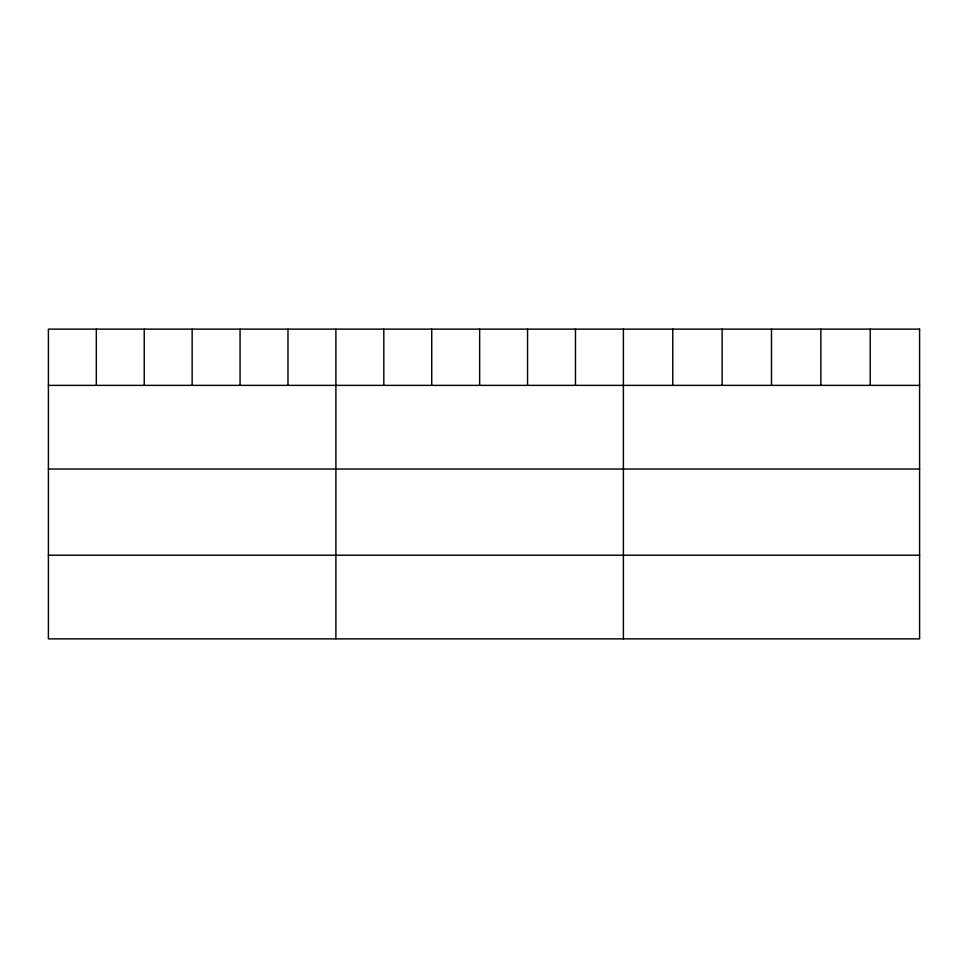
<?xml version="1.0" encoding="UTF-8"?>
<svg xmlns="http://www.w3.org/2000/svg" width="968" height="968" viewBox="0 0 968 968"><rect width="100%" height="100%" fill="white"/><g stroke="black" fill="none" stroke-linecap="round" stroke-linejoin="round"><path stroke-width="1.45" d="M48.4 385.373L919.6 385.373M48.4 469.02L919.6 469.02M48.4 555.221L919.6 555.221M870.232 329.132L870.232 385.373M820.864 329.132L820.864 385.373M771.496 329.132L771.496 385.373M722.128 329.132L722.128 385.373M672.76 329.132L672.76 385.373M623.392 329.132L623.392 638.868M575.476 329.132L575.476 385.373M527.56 329.132L527.56 385.373M479.644 329.132L479.644 385.373M431.728 329.132L431.728 385.373M383.812 329.132L383.812 385.373M335.896 329.132L335.896 638.868M287.98 329.132L287.98 385.373M240.064 329.132L240.064 385.373M192.148 329.132L192.148 385.373M144.232 329.132L144.232 385.373M96.316 329.132L96.316 385.373M919.6 329.132L48.4 329.132L48.4 638.868L919.6 638.868L919.6 329.132"/></g></svg>
